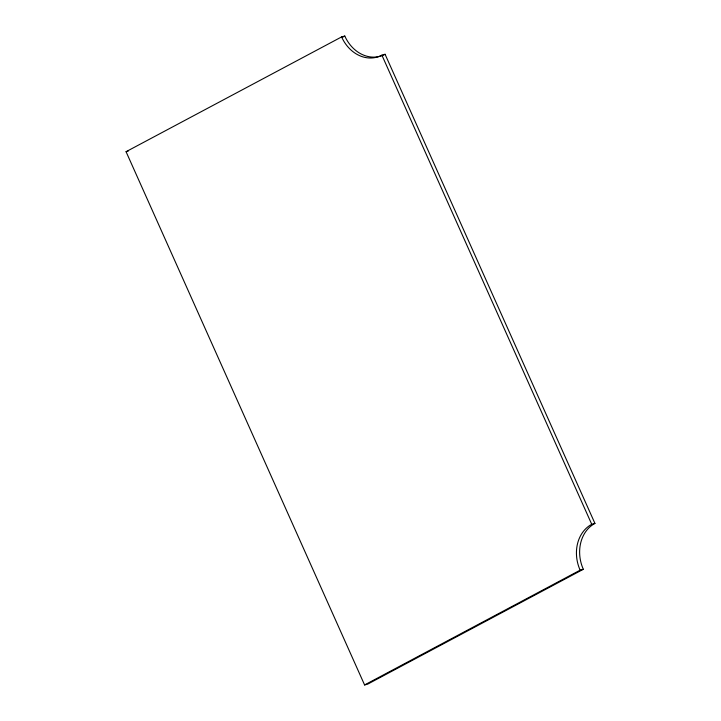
<?xml version="1.0" encoding="UTF-8"?>
<svg xmlns="http://www.w3.org/2000/svg" width="721" height="721" viewBox="0 0 721 721"><rect width="100%" height="100%" fill="white"/><g stroke="black" fill="none" stroke-linecap="round" stroke-linejoin="round"><path stroke-width="1.08" d="M126.058 151.707L341.601 36.924L344.791 36.05A35.311 29.182 74.6 0 0 385.086 54.282L594.942 523.41A35.311 29.182 74.6 0 0 583.325 569.293L367.782 684.076L364.592 684.95L126.058 151.707L128.194 151.122M342.799 37.104L344.791 36.05M364.592 684.95L580.126 570.167L583.325 569.293M341.601 36.924A35.311 29.182 74.6 0 0 381.896 55.166L385.086 54.282M580.126 570.167A35.311 29.182 74.6 0 1 591.743 524.293L594.942 523.41M381.896 55.166L591.743 524.293"/></g></svg>
